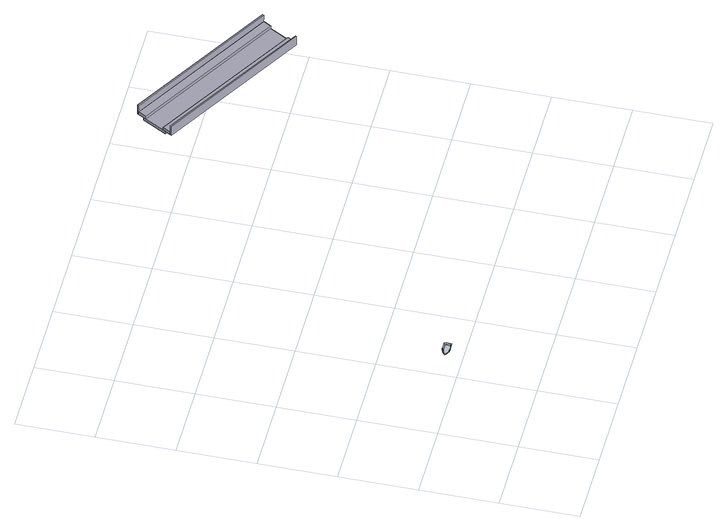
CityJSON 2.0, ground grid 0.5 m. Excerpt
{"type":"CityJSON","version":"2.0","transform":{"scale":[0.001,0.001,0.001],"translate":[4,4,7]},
"CityObjects":{
"object1":{"type":"GenericCityObject","attributes":{"description":"Kleines Anglerboot","name":"Boot"},"geometry":[{"type":"MultiSurface","lod":"3","boundaries":[[[0,1,2,3,4,5,6,7,8,9,10,11,12,13,14,15,16,17,18,19,20,21,22,23,24,25,26]],[[27,28,29,30]],[[1,27,30]],[[31,32,28,27]],[[33,34,32,31]],[[31,0,26,33]],[[0,31,27,1]],[[35,36,34,33]],[[25,35,33,26]],[[24,37,35,25]],[[37,38,36,35]],[[39,40,38,37]],[[41,42,40,39]],[[43,44,42,41]],[[45,46,44,43]],[[47,48,46,45]],[[49,50,48,47]],[[51,52,50,49]],[[53,54,52,51]],[[55,56,54,53]],[[57,58,56,55]],[[59,60,58,57]],[[57,14,13,59]],[[55,15,14,57]],[[53,16,15,55]],[[51,17,16,53]],[[49,18,17,51]],[[47,19,18,49]],[[45,20,19,47]],[[43,21,20,45]],[[41,22,21,43]],[[23,39,37,24]],[[39,23,22,41]],[[61,1,30]],[[62,61,30,29]],[[63,64,60,59]],[[12,63,59,13]],[[65,66,64,63]],[[67,68,66,65]],[[69,70,68,67]],[[71,72,70,69]],[[73,74,72,71]],[[75,76,74,73]],[[77,78,76,75]],[[79,80,78,77]],[[81,82,80,79]],[[83,84,82,81]],[[84,83,61,62]],[[11,65,63,12]],[[10,67,65,11]],[[9,69,67,10]],[[8,71,69,9]],[[7,73,71,8]],[[6,75,73,7]],[[5,77,75,6]],[[4,79,77,5]],[[3,81,79,4]],[[2,83,81,3]],[[83,2,1,61]]]}]},
"bridge1":{"type":"Bridge","attributes":{"name":"Bridge KIT 2","relativeToTerrain":"entirelyAboveTerrain"},"geometry":[{"type":"MultiSurface","lod":"3","boundaries":[[[85,86,87,88]],[[89,90,86,85]],[[91,92,90,89]],[[88,87,92,91]],[[86,90,92,87]],[[89,85,88,91]],[[93,94,95,96]],[[97,98,99,100]],[[96,95,97,100]],[[95,94,98,97]],[[94,93,99,98]],[[93,96,100,99]],[[91,89,101,102]],[[103,104,105,106]],[[102,101,103,106]],[[101,89,104,103]],[[89,91,105,104]],[[91,102,106,105]],[[107,108,109,110]],[[111,112,113,114]],[[110,109,111,114]],[[109,108,112,111]],[[108,107,113,112]],[[107,110,114,113]],[[98,115,116,99]],[[117,118,115,98]],[[119,120,118,117]],[[99,116,120,119]],[[115,118,120,116]],[[117,98,99,119]]]}]}
},
"vertices":[
[683,615,999],[681,617,999],[683,619,999],[686,622,999],[689,624,999],[693,627,999],[696,629,999],[700,630,999],[704,632,999],[708,633,999],[712,634,999],[717,634,999],[721,634,999],[761,634,999],[763,628,999],[763,606,999],[761,600,999],[721,600,999],[717,600,999],[712,600,999],[708,601,999],[704,602,999],[700,604,999],[696,605,999],[693,607,999],[689,610,999],[686,612,999],[676,615,1004],[674,613,1013],[671,617,1013],[674,617,1004],[679,612,1004],[677,610,1013],[683,609,1004],[681,606,1013],[686,606,1004],[685,604,1013],[690,603,1004],[689,601,1013],[694,601,1004],[693,599,1013],[698,599,1004],[697,597,1013],[703,598,1004],[702,595,1013],[707,596,1004],[706,594,1013],[712,595,1004],[711,593,1013],[716,595,1004],[716,592,1013],[721,595,1004],[721,592,1013],[764,595,1004],[766,592,1013],[768,605,1004],[771,605,1013],[768,629,1004],[771,630,1013],[764,639,1004],[766,642,1013],[676,619,1004],[674,621,1013],[721,639,1004],[721,642,1013],[716,639,1004],[716,642,1013],[712,639,1004],[711,641,1013],[707,638,1004],[706,640,1013],[703,636,1004],[702,639,1013],[698,635,1004],[697,637,1013],[694,633,1004],[693,635,1013],[690,631,1004],[689,633,1013],[686,628,1004],[685,630,1013],[683,625,1004],[681,628,1013],[679,622,1004],[677,624,1013],
[2576,2139,1611],[2577,2139,1631],[1624,2688,1649],[1623,2689,1629],[2606,2191,1611],[2607,2191,1631],[1653,2741,1629],[1654,2740,1649],[1519,2507,1630],[2471,1957,1612],[2472,1957,1682],[1520,2506,1700],[2477,1965,1682],[2476,1966,1612],[1524,2515,1630],[1525,2515,1700],[2607,2191,1681],[1654,2740,1699],[2612,2199,1681],[2611,2200,1611],[1658,2749,1629],[1659,2749,1699],[1543,2550,1610],[2496,2001,1592],[2496,2001,1612],[1544,2550,1630],[2586,2157,1611],[2586,2157,1591],[1633,2706,1609],[1633,2706,1629],[2477,1966,1632],[1524,2515,1650],[2506,2018,1611],[2507,2018,1631],[1554,2567,1630],[1554,2567,1650]
]}
